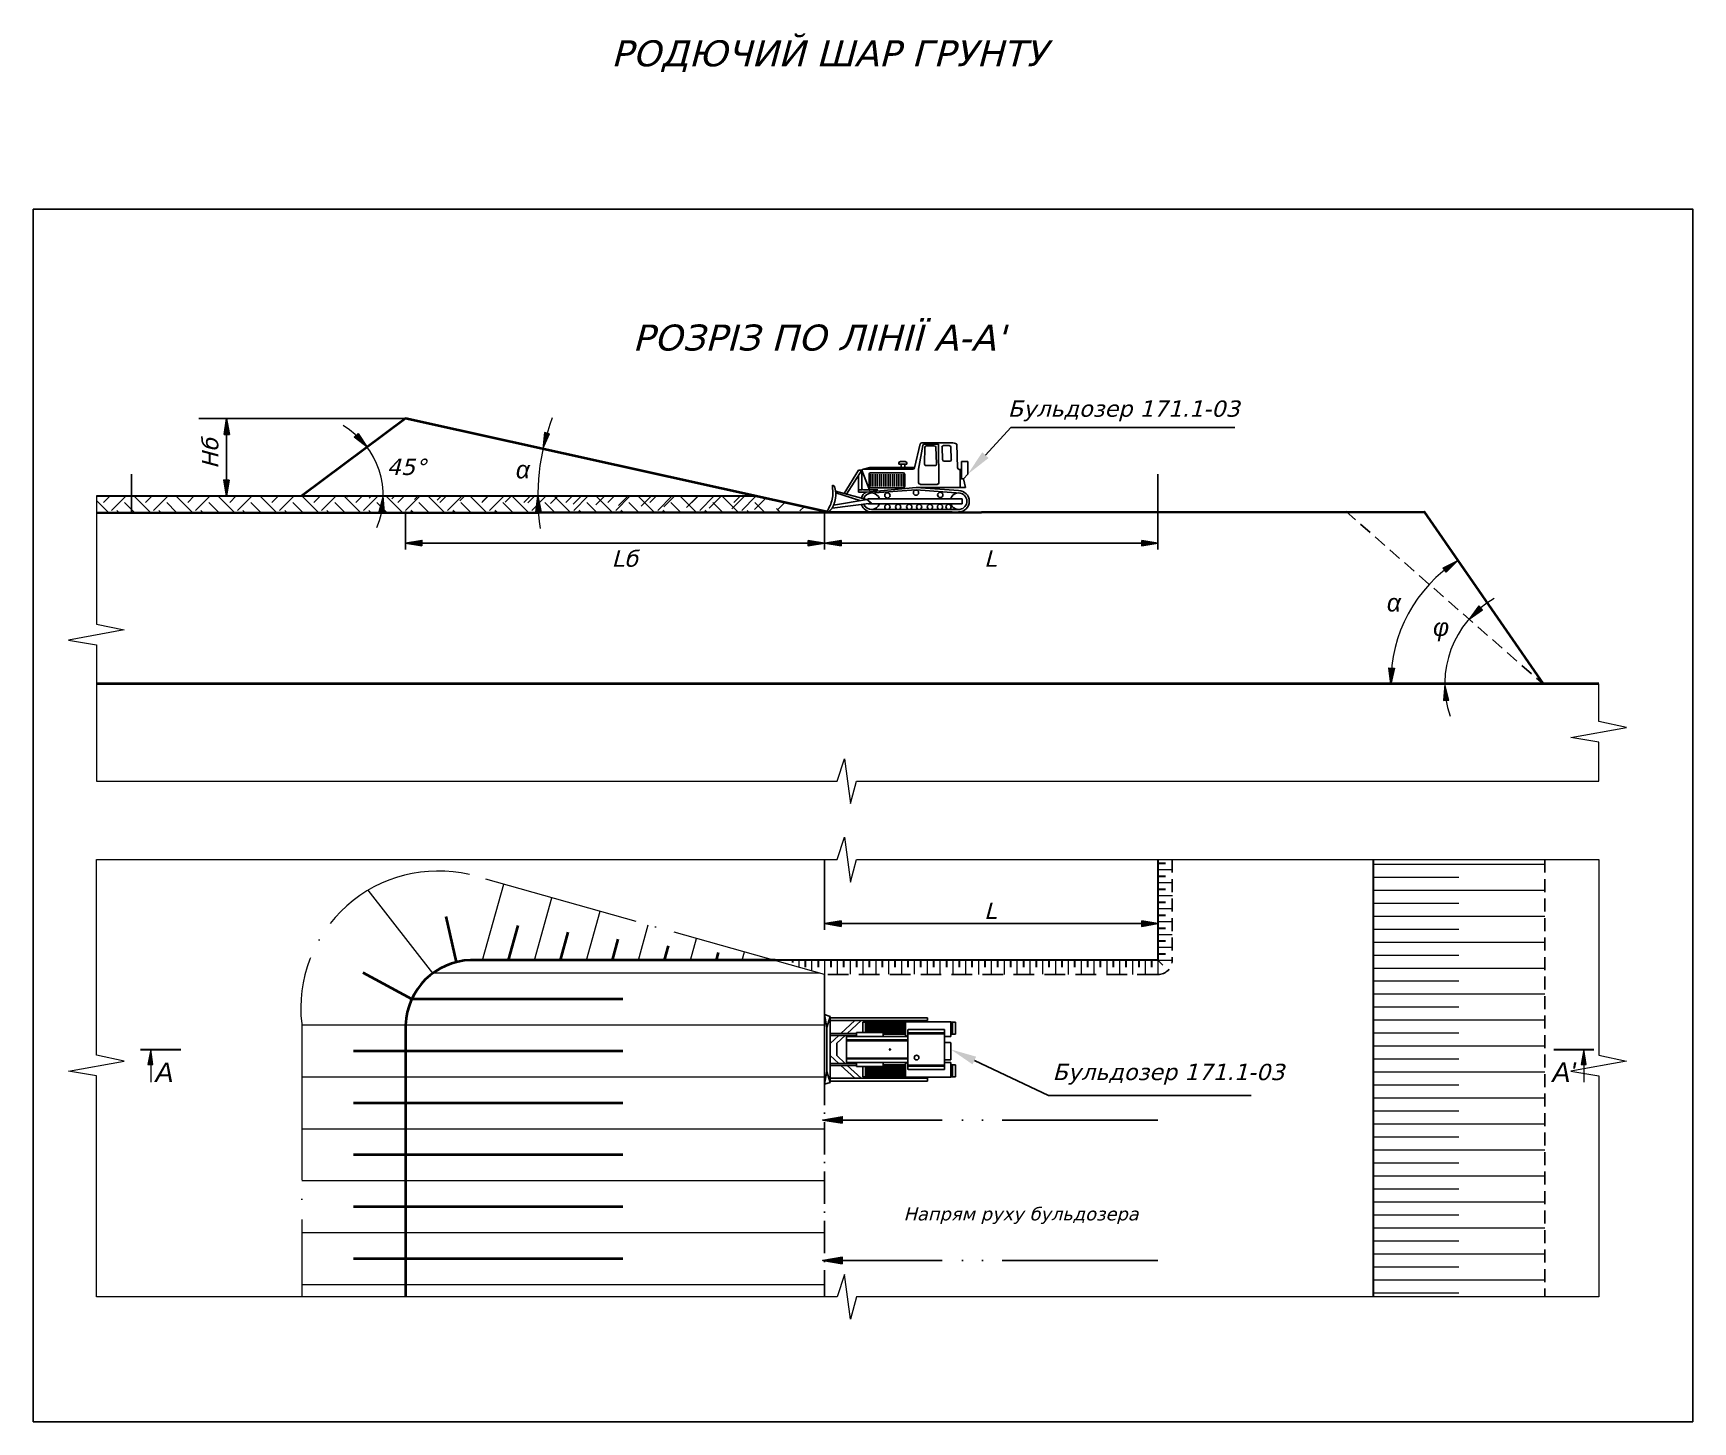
# Model space of a CAD drawing. Header units: millimetres. Extents: x -1138 to 1768, y 100 to 1081.
# Drawn here: x -918 to -662.6, y 622.4 to 836.1 of the extents above; entities that cross this region are included whole.
import ezdxf
from ezdxf import colors
from ezdxf.entities.mleader import LeaderData, LeaderLine
from ezdxf.math import Vec2, Vec3

# ---------------------------------------------------------------- set-up
doc = ezdxf.new("R2010")
doc.units = ezdxf.units.MM
for name, pattern in [('ACAD_ISO04W100', [30, 24, -3, 0, -3]), ('ACAD_ISO05W100', [33, 24, -3, 0, -3, 0, -3]), ('CENTER', [7.5, 5, -1.25, 0, -1.25]), ('HIDDEN2', [4.7625, 3.175, -1.5875]), ('JIS_02_2.0', [3, 2, -1])]:
    doc.linetypes.add(name, pattern=pattern)
for name, color, linetype in [('НАДЗЕМКА', 7, 'Continuous'), ('ТРАНСПОРТ', 7, 'Continuous'), ('Уступ', 7, 'Continuous')]:
    doc.layers.add(name, color=color, linetype=linetype)
doc.layers.add('По умолчанию', color=7, linetype='Continuous', lineweight=0)
doc.styles.add('Arial_204I', font='ariali.ttf')
doc.styles.get("Standard").update_dxf_attribs({"font": 'calibri.ttf'})
doc.styles.add('стиль1', font='verdanai.ttf', dxfattribs={"height": 2.5})

# ---------------------------------------------------------------- blocks, each defined once
blk = doc.blocks.new('A$C35AD631C')
at = {"layer": 'ТРАНСПОРТ'}
for p, q in [((13.48, 6.77), (14.38, 10.45)), ((14.61, 10.64), (19.14, 10.64)), ((14.98, 10.4), (17.16, 10.4)), ((17.16, 10.4), (17.25, 4.48)), ((20.02, 10.4), (20.11, 6.78)), ((11.31, 7.74), (11.69, 7.74)), ((12.07, 7.74), (11.69, 7.74)), ((14.11, 6.56), (14.74, 10.2)), ((15.08, 9.94), (15, 7.39)), ((16.53, 10.16), (15.32, 10.16)), ((16.77, 9.94), (16.86, 7.37)), ((17.8, 8.05), (17.72, 9.97)), ((17.95, 10.2), (18.83, 10.2)), ((18.92, 7.82), (18.04, 7.82)), ((19.07, 9.97), (19.15, 8.05)), ((20.69, 5.08), (20.73, 7.78)), ((20.73, 7.78), (21.68, 7.78)), ((21.68, 7.78), (21.68, 5.79)), ((4.89, 6.42), (2.66, 2.82)), ((3.03, 2.73), (5.36, 6.42)), ((5.36, 6.42), (4.89, 6.42)), ((4.89, 5.54), (4.89, 3.39)), ((5.36, 6.42), (6.62, 3.22)), ((5.37, 3.62), (5.37, 6.35)), ((6.6, 6.82), (5.61, 6.58)), ((5.61, 6.58), (13.24, 6.58)), ((6.49, 3.92), (6.49, 5.79)), ((6.6, 6.82), (13.49, 6.84)), ((6.72, 6.03), (11.73, 6.03)), ((6.74, 5.79), (6.74, 3.92)), ((7.07, 5.79), (7.07, 3.92)), ((7.41, 5.79), (7.41, 3.92)), ((7.74, 5.79), (7.74, 3.92)), ((8.08, 5.79), (8.08, 3.92)), ((8.41, 5.79), (8.41, 3.92)), ((8.74, 5.79), (8.74, 3.92)), ((9.08, 5.79), (9.08, 3.92)), ((9.41, 5.79), (9.41, 3.92)), ((9.75, 5.79), (9.75, 3.92)), ((10.08, 5.79), (10.08, 3.92)), ((10.42, 5.79), (10.42, 3.92)), ((10.75, 5.79), (10.75, 3.92)), ((11.07, 7.34), (11.07, 7.5)), ((11.41, 7.34), (11.07, 7.34)), ((11.09, 5.79), (11.09, 3.92)), ((11.41, 6.83), (11.41, 7.34)), ((11.41, 7.34), (11.69, 7.34)), ((11.41, 7.34), (11.69, 7.34)), ((11.42, 5.79), (11.42, 3.92)), ((11.46, 6.83), (11.69, 6.83)), ((11.97, 7.34), (11.69, 7.34)), ((11.93, 6.83), (11.69, 6.83)), ((11.75, 5.79), (11.75, 3.92)), ((11.97, 7.34), (12.31, 7.34)), ((11.97, 6.83), (11.97, 7.34)), ((11.97, 5.79), (11.97, 3.92)), ((12.31, 7.34), (12.31, 7.5)), ((13.49, 6.84), (13.49, 6.84)), ((14.11, 4.48), (14.11, 6.53)), ((15.24, 7.14), (16.62, 7.14)), ((20.35, 6.54), (20.53, 6.54)), ((20.53, 6.54), (20.72, 6.53)), ((20.53, 6.54), (20.53, 3.73)), ((20.53, 5.12), (20.69, 5.08)), ((21.68, 5.79), (21.03, 5.08)), ((1.14, 3.98), (0.84, 4.11)), ((1.34, 3.17), (6.08, 1.93)), ((5.07, 1.74), (1.36, 2.95)), ((4.89, 3.39), (4.89, 3.06)), ((4.89, 3.39), (5.42, 3.39)), ((4.89, 3.06), (6.06, 3.06)), ((5.61, 3.39), (7.82, 3.39)), ((6.06, 3.06), (13.75, 3.76)), ((6.6, 2.88), (13.75, 3.39)), ((11.73, 3.69), (6.72, 3.69)), ((13.75, 3.76), (20.27, 3.28)), ((20.53, 3.73), (13.75, 3.76)), ((13.75, 3.39), (20.56, 2.88)), ((17.01, 4.24), (14.35, 4.24)), ((21.32, 3.73), (20.53, 3.73)), ((21.03, 5.08), (20.69, 5.08)), ((21.03, 5.08), (21.32, 3.73)), ((13.57, 0), (0.19, 0)), ((6.87, 1.34), (0.79, 0.55)), ((6.22, 1.93), (1.03, 1.06)), ((6.87, 1.34), (6.15, 1.93)), ((20.82, 2), (6.41, 2)), ((6.41, 1.24), (20.82, 1.24)), ((6.88, 0.37), (20.27, 0.37)), ((20.82, 1.24), (20.82, 2))]:
    blk.add_line(p, q, dxfattribs=at)
for centre in [(9.31, 2.54), (13.71, 2.96), (17.45, 2.61), (9.31, 0.76), (10.97, 0.76), (12.68, 0.76), (14.19, 0.76), (15.86, 0.76), (17.41, 0.76), (18.72, 0.76)]:
    blk.add_circle(centre, 0.405, dxfattribs=at)
for centre, radius, start, end in [((14.61, 10.4), 0.238, 90, 167.3196), ((14.98, 10.16), 0.238, 90, 170.6185), ((19.2, 9.12), 1.52, 57.4388, 92.2582), ((11.31, 7.5), 0.238, 90, 180), ((12.07, 7.5), 0.238, 0, 90), ((15.32, 9.93), 0.238, 90, 176.9552), ((16.53, 9.93), 0.238, 2.4366, 90), ((17.95, 9.97), 0.238, 90, 180), ((18.04, 8.05), 0.238, 180, 270), ((18.83, 9.97), 0.238, 0, 90), ((18.92, 8.05), 0.238, 270, 0), ((5.61, 6.35), 0.238, 90, 180), ((6.72, 5.79), 0.238, 90, 180), ((11.46, 6.68), 0.149, 90, 100.3048), ((11.73, 5.79), 0.238, 0, 90), ((11.93, 6.68), 0.149, 79.6952, 90), ((13.24, 6.82), 0.238, 270, 347.3196), ((14.35, 6.53), 0.238, 170.6185, 180), ((15.24, 7.38), 0.238, 176.9552, 270), ((16.62, 7.38), 0.238, 270, 2.4366), ((17.01, 6.54), 0.238, 0, 4.4749), ((20.35, 6.78), 0.238, 180, 270), ((6.88, 1.64), 1.64, 120.0376, 162.4862), ((5.61, 3.62), 0.238, 180, 270), ((6.88, 1.64), 1.27, 16.3348, 161.6389), ((6.72, 3.92), 0.238, 180, 270), ((11.73, 3.92), 0.238, 270, 0), ((14.35, 4.48), 0.238, 180, 270), ((17.01, 4.48), 0.238, 270, 0), ((20.27, 1.64), 1.27, 198.21, 163.6652), ((20.27, 1.64), 1.64, 270, 90), ((6.88, 1.64), 1.64, 199.5038, 270), ((6.88, 1.64), 1.27, 202.5665, 341.79), ((6.41, 1.76), 0.238, 90, 147.5151), ((6.41, 1.48), 0.238, 253.3734, 270)]:
    blk.add_arc(centre, radius, start, end, dxfattribs=at)
blk.add_spline([(0.84, 4.11), (0.82, 1.95), (0, 0.01)], degree=3, dxfattribs=at)
blk.add_open_spline([(1.14, 3.98), (1.15, 3.97), (1.15, 3.97), (1.15, 3.96), (1.15, 3.95), (1.16, 3.93), (1.16, 3.92), (1.17, 3.89), (1.18, 3.87), (1.18, 3.84), (1.19, 3.82), (1.21, 3.76), (1.22, 3.71), (1.24, 3.61), (1.26, 3.56), (1.28, 3.46), (1.29, 3.42), (1.3, 3.35), (1.31, 3.32), (1.32, 3.26), (1.33, 3.24), (1.34, 3.19), (1.34, 3.18), (1.35, 3.15), (1.35, 3.14), (1.35, 3.12), (1.35, 3.12), (1.35, 3.1), (1.35, 3.1), (1.36, 3.09), (1.36, 3.08), (1.36, 3.07), (1.36, 3.07), (1.36, 3.07), (1.36, 3.06), (1.36, 3.06), (1.36, 3.06), (1.36, 3.06), (1.36, 3.06), (1.36, 3.06), (1.36, 3.06), (1.36, 3.06), (1.36, 3.06), (1.36, 3.06), (1.36, 3.06), (1.36, 3.06), (1.36, 3.06), (1.36, 3.06), (1.36, 3.06), (1.36, 3.06), (1.36, 3.06), (1.36, 3.06), (1.36, 3.06), (1.36, 3.05), (1.36, 3.05), (1.36, 3.05), (1.36, 3.05), (1.36, 3.05), (1.36, 3.05), (1.36, 3.04), (1.36, 3.04), (1.36, 3.02), (1.36, 3.01), (1.36, 2.99), (1.36, 2.97), (1.36, 2.92), (1.36, 2.88), (1.36, 2.78), (1.36, 2.71), (1.36, 2.5), (1.35, 2.35), (1.33, 2.17), (1.32, 2.13), (1.31, 2.05), (1.3, 2.01), (1.29, 1.95), (1.29, 1.93), (1.28, 1.88), (1.27, 1.84), (1.26, 1.76), (1.25, 1.72), (1.22, 1.61), (1.2, 1.53), (1.15, 1.39), (1.13, 1.31), (1.1, 1.22), (1.09, 1.2), (1.07, 1.14), (1.05, 1.1), (1.03, 1.05), (1.02, 1.03), (1, 0.98), (0.99, 0.95), (0.97, 0.91), (0.97, 0.89), (0.95, 0.86), (0.94, 0.83), (0.92, 0.8), (0.92, 0.79), (0.91, 0.77), (0.91, 0.76), (0.9, 0.75), (0.9, 0.75), (0.9, 0.74), (0.9, 0.74), (0.89, 0.73), (0.89, 0.72), (0.88, 0.7), (0.87, 0.68), (0.84, 0.64), (0.83, 0.62), (0.81, 0.58), (0.79, 0.56), (0.76, 0.52), (0.75, 0.5), (0.71, 0.45), (0.69, 0.43), (0.64, 0.38), (0.62, 0.35), (0.58, 0.32), (0.58, 0.31), (0.55, 0.29), (0.53, 0.27), (0.51, 0.25), (0.5, 0.24), (0.49, 0.22), (0.47, 0.21), (0.45, 0.19), (0.45, 0.19), (0.44, 0.18), (0.44, 0.18), (0.44, 0.18), (0.43, 0.18), (0.43, 0.18), (0.43, 0.18), (0.43, 0.18), (0.43, 0.18), (0.43, 0.18), (0.43, 0.18), (0.43, 0.17), (0.43, 0.17), (0.43, 0.17), (0.43, 0.17), (0.43, 0.17), (0.43, 0.17), (0.42, 0.17), (0.42, 0.17), (0.42, 0.16), (0.41, 0.16), (0.4, 0.15), (0.4, 0.14), (0.38, 0.13), (0.38, 0.12), (0.37, 0.11), (0.36, 0.11), (0.36, 0.1), (0.36, 0.1), (0.36, 0.1), (0.36, 0.1), (0.36, 0.1)], degree=3, knots=[101.523144, 101.523144, 101.523144, 101.523144, 103.528368, 103.528368, 105.533592, 105.533592, 109.505129, 109.505129, 113.476667, 113.476667, 117.448204, 117.448204, 126.529191, 126.529191, 135.610178, 135.610178, 143.020566, 143.020566, 148.830987, 148.830987, 154.641408, 154.641408, 158.379145, 158.379145, 161.400626, 161.400626, 163.728798, 163.728798, 165.5702, 165.5702, 167.037897, 167.037897, 168.221052, 168.221052, 168.585849, 168.585849, 168.859568, 168.859568, 169.002891, 169.002891, 169.090099, 169.090099, 169.121011, 169.121011, 169.14934, 169.14934, 169.172486, 169.172486, 169.220684, 169.220684, 169.317082, 169.317082, 169.509876, 169.509876, 169.895464, 169.895464, 170.666641, 170.666641, 172.208995, 172.208995, 175.293702, 175.293702, 181.463117, 181.463117, 193.801946, 193.801946, 218.479604, 218.479604, 267.834922, 267.834922, 366.545556, 366.545556, 394.101566, 394.101566, 421.657575, 421.657575, 434.912882, 434.912882, 461.423496, 461.423496, 487.934109, 487.934109, 540.955336, 540.955336, 593.976563, 593.976563, 608.788775, 608.788775, 638.413199, 638.413199, 650.687458, 650.687458, 675.235976, 675.235976, 684.320313, 684.320313, 702.488985, 702.488985, 710.986799, 710.986799, 716.586367, 716.586367, 719.174645, 719.174645, 721.762922, 721.762922, 726.939476, 726.939476, 739.976006, 739.976006, 750.820605, 750.820605, 761.665203, 761.665203, 772.509802, 772.509802, 783.354401, 783.354401, 794.199, 794.199, 797.137727, 797.137727, 803.015181, 803.015181, 805.111319, 805.111319, 809.303594, 809.303594, 810.968014, 810.968014, 811.368073, 811.368073, 811.688161, 811.688161, 811.853206, 811.853206, 811.89545, 811.89545, 811.937695, 811.937695, 812.022183, 812.022183, 812.19116, 812.19116, 812.529114, 812.529114, 813.205023, 813.205023, 814.55684, 814.55684, 817.260474, 817.260474, 820.693003, 820.693003, 824.125532, 824.125532, 826.649683, 826.649683, 827.354386, 827.354386, 827.354386, 827.354386], dxfattribs=at)

msp = doc.modelspace()

# ---------------------------------------------------------------- hatches: boundary and pattern name
at = {"lineweight": 15}
h = msp.add_hatch(dxfattribs=at)
h.set_pattern_fill('ANSI31', color=256, scale=0.8)
h.paths.add_polyline_path([(-806.841, 764.888), (-860.65, 776.794), (-876.651, 764.888)], flags=17)
edge = h.paths.add_edge_path()
edge.add_line((-795.827, 762.451), (-860.65, 776.794))
edge.add_line((-860.65, 776.794), (-876.651, 764.888))
at = {"lineweight": 13}
h = msp.add_hatch(color=256, dxfattribs=at)
h.dxf.hatch_style = 1
h.paths.add_polyline_path([(-866.574, 772.386), (-868.567, 773.952), (-867.951, 774.514)])
h = msp.add_hatch(color=256, dxfattribs=at)
h.dxf.hatch_style = 1
h.paths.add_polyline_path([(-839.523, 772.12), (-838.489, 774.434), (-839.296, 774.644)])
h = msp.add_hatch(color=256, dxfattribs=at)
h.dxf.hatch_style = 1
h.paths.add_polyline_path([(-864.754, 762.442), (-863.925, 762.359), (-864.091, 764.888)])
h = msp.add_hatch(color=256, dxfattribs=at)
h.dxf.hatch_style = 1
h.paths.add_polyline_path([(-840.314, 764.888), (-839.804, 762.405), (-840.637, 762.374)])
at = {"layer": 'По умолчанию', "lineweight": 0}
h = msp.add_hatch(color=0, dxfattribs=at)
h.paths.add_polyline_path([(-899.891, 677.386), (-899.537, 677.396), (-899.889, 679.711)])
h.paths.add_polyline_path([(-899.889, 679.711), (-900.306, 677.373), (-899.891, 677.386)])
h = msp.add_hatch(color=0, dxfattribs=at)
h.paths.add_polyline_path([(-679.333, 677.386), (-678.978, 677.396), (-679.33, 679.711)])
h.paths.add_polyline_path([(-679.33, 679.711), (-679.747, 677.373), (-679.333, 677.386)])
at = {"layer": 'ТРАНСПОРТ'}
h = msp.add_hatch(dxfattribs=at)
h.set_pattern_fill('EARTH', color=256, scale=0.72, angle=45)
h.set_pattern_definition([(45, (-1274.4677, 361.7718), (6e-16, 6.465784), [4.572, -4.572]), (45, (-1275.68, 362.984), (6e-16, 6.465784), [4.572, -4.572]), (45, (-1276.8924, 364.1964), (6e-16, 6.465784), [4.572, -4.572]), (135, (-1276.8924, 365.0047), (-6.465784, 6e-16), [4.572, -4.572]), (135, (-1275.68, 366.217), (-6.465784, 6e-16), [4.572, -4.572]), (135, (-1274.4677, 367.4293), (-6.465784, 6e-16), [4.572, -4.572])])
h.paths.add_polyline_path([(-908.245, 764.888), (-908.245, 762.381), (-802.571, 762.38), (-806.841, 764.888)])
at = {"layer": 'ТРАНСПОРТ', "lineweight": 20}
h = msp.add_hatch(color=256, dxfattribs=at)
h.dxf.hatch_style = 1
h.paths.add_polyline_path([(-700.515, 753.156), (-700.996, 753.836), (-698.715, 754.939)])
h = msp.add_hatch(color=256, dxfattribs=at)
h.dxf.hatch_style = 1
h.paths.add_polyline_path([(-697.003, 745.932), (-694.917, 747.372), (-695.497, 747.97)])
h = msp.add_hatch(color=256, dxfattribs=at)
h.dxf.hatch_style = 1
h.paths.add_polyline_path([(-709.039, 735.913), (-709.326, 738.431), (-708.494, 738.388)])
h = msp.add_hatch(color=256, dxfattribs=at)
h.dxf.hatch_style = 1
h.paths.add_polyline_path([(-700.957, 733.401), (-700.127, 733.471), (-700.753, 735.927)])
at = {"layer": 'Уступ'}
h = msp.add_hatch(color=256, dxfattribs=at)
h.dxf.hatch_style = 1
h.paths.add_polyline_path([(-888.206, 776.794), (-888.336, 775.645), (-888.193, 775.884), (-888.187, 774.37), (-888.6, 774.368)])
h.paths.add_polyline_path([(-888.188, 775.882), (-888.045, 775.64), (-888.143, 776.443), (-887.766, 774.372), (-888.182, 774.37)])
h.paths.add_polyline_path([(-888.206, 776.794), (-888.197, 776.744), (-888.193, 775.884), (-888.336, 775.645)])
h.paths.add_polyline_path([(-888.191, 776.71), (-888.143, 776.443), (-888.045, 775.64), (-888.188, 775.882)])
h = msp.add_hatch(color=256, dxfattribs=at)
h.dxf.hatch_style = 1
h.paths.add_polyline_path([(-888.206, 764.904), (-888.076, 766.053), (-888.219, 765.814), (-888.226, 767.328), (-887.813, 767.33)])
h.paths.add_polyline_path([(-888.225, 765.816), (-888.368, 766.058), (-888.27, 765.256), (-888.647, 767.326), (-888.23, 767.328)])
h.paths.add_polyline_path([(-888.206, 764.904), (-888.216, 764.954), (-888.219, 765.814), (-888.076, 766.053)])
h.paths.add_polyline_path([(-888.222, 764.988), (-888.27, 765.256), (-888.368, 766.058), (-888.225, 765.816)])
h = msp.add_hatch(color=256, dxfattribs=at)
h.dxf.hatch_style = 1
h.paths.add_polyline_path([(-858.15, 757.631), (-860.65, 757.631), (-858.15, 757.215)])
h.paths.add_polyline_path([(-858.15, 758.048), (-860.65, 757.631), (-858.15, 757.631)])
h = msp.add_hatch(color=256, dxfattribs=at)
h.dxf.hatch_style = 1
h.paths.add_polyline_path([(-798.71, 757.631), (-796.21, 757.631), (-798.71, 758.048)])
h.paths.add_polyline_path([(-798.71, 757.215), (-796.21, 757.631), (-798.71, 757.631)])
h = msp.add_hatch(color=256, dxfattribs=at)
h.dxf.hatch_style = 1
h.paths.add_polyline_path([(-793.645, 757.631), (-796.145, 757.631), (-793.645, 757.215)])
h.paths.add_polyline_path([(-793.645, 758.048), (-796.145, 757.631), (-793.645, 757.631)])
h = msp.add_hatch(color=256, dxfattribs=at)
h.dxf.hatch_style = 1
h.paths.add_polyline_path([(-747.379, 757.631), (-744.879, 757.631), (-747.379, 758.048)])
h.paths.add_polyline_path([(-747.379, 757.215), (-744.879, 757.631), (-747.379, 757.631)])
h = msp.add_hatch(color=256, dxfattribs=at)
h.dxf.hatch_style = 1
h.paths.add_polyline_path([(-793.645, 699.069), (-796.145, 699.069), (-793.645, 698.653)])
h.paths.add_polyline_path([(-793.645, 699.486), (-796.145, 699.069), (-793.645, 699.069)])
h = msp.add_hatch(color=256, dxfattribs=at)
h.dxf.hatch_style = 1
h.paths.add_polyline_path([(-747.379, 699.069), (-744.879, 699.069), (-747.379, 699.486)])
h.paths.add_polyline_path([(-747.379, 698.653), (-744.879, 699.069), (-747.379, 699.069)])
h = msp.add_hatch(color=256, dxfattribs=at)
h.dxf.hatch_style = 1
h.paths.add_polyline_path([(-793.453, 668.844), (-796.453, 668.844), (-793.453, 668.344)])
h.paths.add_polyline_path([(-793.453, 669.344), (-796.453, 668.844), (-793.453, 668.844)])
h = msp.add_hatch(color=256, dxfattribs=at)
h.dxf.hatch_style = 1
h.paths.add_polyline_path([(-793.453, 647.244), (-796.453, 647.244), (-793.453, 646.744)])
h.paths.add_polyline_path([(-793.453, 647.744), (-796.453, 647.244), (-793.453, 647.244)])

# ---------------------------------------------------------------- linework, layer by layer
for p, q in [((-780.362, 684.571), (-780.362, 684.154)), ((-781.251, 684.154), (-781.251, 683.986)), ((-780.831, 684.154), (-780.831, 683.986)), ((-781.251, 675.269), (-781.251, 675.436)), ((-780.831, 675.269), (-780.831, 675.436)), ((-780.362, 674.851), (-780.362, 675.269))]:
    msp.add_line(p, q)
at = {"color": 6}
msp.add_lwpolyline([(-917.968, 809.025), (-662.571, 809.025), (-662.571, 622.41), (-917.968, 622.41)], close=True, dxfattribs=at)
msp.add_lwpolyline([(-860.65, 776.794), (-892.486, 776.794)])
at = {"lineweight": 20}
for points in [[(-888.206, 764.886), (-888.206, 776.794)], [(-848.839, 693.468), (-845.561, 705.134)], [(-796.931, 691.469), (-856.448, 691.469), (-866.4, 704.231)], [(-840.839, 693.468), (-838.146, 703.05)], [(-832.839, 693.467), (-830.731, 700.967)], [(-824.839, 693.466), (-823.316, 698.883)], [(-816.839, 693.465), (-815.901, 696.8)], [(-808.839, 693.464), (-808.487, 694.717)], [(-796.214, 683.469), (-876.651, 683.469)], [(-796.214, 675.469), (-876.651, 675.469)], [(-796.214, 667.469), (-876.651, 667.469)], [(-796.214, 659.469), (-876.651, 659.469)], [(-796.214, 651.469), (-876.651, 651.469)], [(-796.214, 643.469), (-876.651, 643.469)]]:
    msp.add_lwpolyline(points, dxfattribs=at)
msp.add_lwpolyline([(-806.841, 764.888), (-860.65, 776.794), (-876.651, 764.888)], close=True)
at = {"lineweight": 40}
for points in [[(-795.827, 762.451), (-860.65, 776.794), (-876.651, 764.888)], [(-852.827, 693.169), (-854.408, 700.168)], [(-844.839, 693.468), (-843.346, 698.78)], [(-836.839, 693.467), (-835.639, 697.738)], [(-828.839, 693.466), (-827.931, 696.696)], [(-820.839, 693.465), (-820.224, 695.654)], [(-812.839, 693.465), (-812.516, 694.611)], [(-827.228, 687.469), (-859.71, 687.469), (-867.201, 691.522)], [(-827.228, 679.469), (-868.651, 679.469)], [(-827.228, 671.469), (-868.651, 671.469)], [(-827.228, 663.469), (-868.651, 663.469)], [(-827.228, 655.469), (-868.651, 655.469)], [(-827.228, 647.469), (-868.651, 647.469)]]:
    msp.add_lwpolyline(points, dxfattribs=at)
at = {"lineweight": 13}
for points in [[(-866.574, 772.386), (-868.567, 773.952), (-867.951, 774.514), (-866.574, 772.386)], [(-839.523, 772.12), (-838.489, 774.434), (-839.296, 774.644)], [(-864.754, 762.442), (-863.925, 762.359), (-864.091, 764.888)], [(-840.314, 764.888), (-839.804, 762.405), (-840.637, 762.374)]]:
    msp.add_lwpolyline(points, close=True, dxfattribs=at)
at = {"linetype": 'ACAD_ISO04W100', "lineweight": 20}
msp.add_lwpolyline([(-796.214, 691.268), (-850.834, 706.616, 0.518403), (-876.651, 683.656), (-876.651, 641.755)], format="xyb", dxfattribs=at)
at = {"lineweight": 40}
msp.add_lwpolyline([(-803.807, 693.464), (-850.65, 693.469, 0.3966522), (-860.65, 683.469), (-860.65, 641.755)], format="xyb", dxfattribs=at)
at = {"lineweight": 13}
for centre, radius, start, end in [((-806.841, 764.888), 33.473, 158.96261, 188.56055), ((-876.651, 764.888), 12.56, 337.15407, 59.49787)]:
    msp.add_arc(centre, radius, start, end, dxfattribs=at)
at = {"layer": 'НАДЗЕМКА'}
for p, q in [((-798.177, 757.631), (-860.65, 757.631)), ((-744.879, 757.631), (-796.21, 757.631)), ((-744.879, 699.069), (-796.21, 699.069))]:
    msp.add_line(p, q, dxfattribs=at)
at = {"layer": 'НАДЗЕМКА', "linetype": 'ACAD_ISO05W100'}
for p, q in [((-744.879, 668.823), (-796.214, 668.823)), ((-744.879, 647.223), (-796.214, 647.223))]:
    msp.add_line(p, q, dxfattribs=at)
at = {"layer": 'НАДЗЕМКА'}
for points in [[(-902.814, 768.259), (-902.814, 762.441)], [(-744.879, 768.259), (-744.879, 762.441)], [(-860.65, 762.49), (-860.65, 756.673)], [(-860.65, 762.213), (-860.65, 756.776)], [(-796.202, 762.382), (-796.202, 756.673)], [(-744.879, 762.49), (-744.879, 756.673)], [(-796.202, 708.984), (-796.202, 698.111)], [(-744.879, 703.928), (-744.879, 698.111)]]:
    msp.add_lwpolyline(points, dxfattribs=at)
at = {"layer": 'НАДЗЕМКА', "lineweight": 30}
for points in [[(-744.87, 708.383), (-743.722, 708.382)], [(-744.871, 706.386), (-743.723, 706.386)], [(-744.873, 702.393), (-743.725, 702.392)], [(-744.872, 704.39), (-743.724, 704.389)], [(-744.874, 700.396), (-743.726, 700.396)], [(-744.873, 698.4), (-743.725, 698.399)], [(-744.874, 696.426), (-743.726, 696.426)], [(-744.873, 694.43), (-743.725, 694.429)]]:
    msp.add_lwpolyline(points, dxfattribs=at)
at = {"layer": 'НАДЗЕМКА', "linetype": 'CENTER'}
msp.add_lwpolyline([(-796.214, 691.34), (-796.202, 641.653)], dxfattribs=at)
at = {"layer": 'По умолчанию', "color": 0, "linetype": 'Continuous', "lineweight": 30}
for points in [[(-901.435, 679.711), (-895.24, 679.711)], [(-683.979, 679.711), (-677.785, 679.711)]]:
    msp.add_lwpolyline(points, dxfattribs=at)
at = {"layer": 'По умолчанию', "color": 0, "lineweight": 0}
for points in [[(-899.889, 679.711), (-900.306, 677.373), (-899.537, 677.396)], [(-679.33, 679.711), (-679.747, 677.373), (-678.978, 677.396)]]:
    msp.add_lwpolyline(points, close=True, dxfattribs=at)
at = {"layer": 'По умолчанию', "color": 0, "linetype": 'Continuous', "lineweight": 20}
for points in [[(-899.889, 679.711), (-899.889, 674.699)], [(-679.33, 679.711), (-679.33, 674.699)]]:
    msp.add_lwpolyline(points, dxfattribs=at)
at = {"layer": 'ТРАНСПОРТ'}
for p, q in [((-776.555, 762.451), (-795.827, 762.451)), ((-796.214, 688.935), (-796.214, 681.213)), ((-796.214, 685.074), (-795.832, 683.094)), ((-795.336, 684.79), (-796.214, 685.074)), ((-795.832, 683.094), (-795.336, 684.79)), ((-795.336, 684.79), (-795.336, 684.571)), ((-795.336, 684.571), (-795.336, 679.711)), ((-780.362, 684.571), (-795.336, 684.571)), ((-795.832, 683.094), (-795.832, 679.711)), ((-780.362, 684.154), (-795.336, 684.154)), ((-791.281, 682.161), (-795.336, 682.161)), ((-793.684, 682.161), (-791.529, 684.154)), ((-792.686, 682.161), (-790.531, 684.154)), ((-787.16, 682.33), (-791.281, 682.33)), ((-791.281, 682.33), (-791.281, 681.709)), ((-783.737, 683.912), (-790.32, 683.912)), ((-790.32, 683.912), (-790.32, 682.33)), ((-789.883, 683.912), (-789.883, 682.33)), ((-789.614, 683.912), (-789.614, 682.33)), ((-789.378, 683.912), (-789.378, 682.33)), ((-789.143, 683.912), (-789.143, 682.33)), ((-788.907, 683.912), (-788.907, 682.33)), ((-788.672, 683.912), (-788.672, 682.33)), ((-788.436, 683.912), (-788.436, 682.33)), ((-788.201, 683.912), (-788.201, 682.33)), ((-787.965, 683.912), (-787.965, 682.33)), ((-787.73, 683.912), (-787.73, 682.33)), ((-787.494, 683.912), (-787.494, 682.33)), ((-787.259, 683.912), (-787.259, 682.33)), ((-787.16, 682.33), (-787.16, 681.709)), ((-783.737, 682.057), (-787.16, 682.057)), ((-787.024, 683.912), (-787.024, 682.057)), ((-786.788, 683.912), (-786.788, 682.057)), ((-786.553, 683.912), (-786.553, 682.057)), ((-786.317, 683.912), (-786.317, 682.057)), ((-786.082, 683.912), (-786.082, 682.057)), ((-785.846, 683.912), (-785.846, 682.057)), ((-785.611, 683.912), (-785.611, 682.057)), ((-785.375, 683.912), (-785.375, 682.057)), ((-785.14, 683.912), (-785.14, 682.057)), ((-784.904, 683.912), (-784.904, 682.057)), ((-784.669, 683.912), (-784.669, 682.057)), ((-784.433, 683.912), (-784.433, 682.057)), ((-784.198, 683.912), (-784.198, 682.057)), ((-783.962, 683.912), (-783.962, 682.057)), ((-776.751, 683.986), (-783.737, 683.986)), ((-783.737, 683.986), (-783.737, 681.859)), ((-783.347, 682.718), (-783.347, 679.711)), ((-777.71, 682.258), (-783.347, 682.258)), ((-777.71, 682.114), (-783.347, 682.114)), ((-777.785, 682.793), (-783.272, 682.793)), ((-777.71, 682.718), (-777.71, 679.711)), ((-776.751, 683.986), (-776.751, 681.709)), ((-776.01, 683.912), (-776.751, 683.912)), ((-776.01, 682.057), (-776.751, 682.057)), ((-776.716, 683.912), (-776.716, 682.057)), ((-776.481, 683.912), (-776.481, 682.057)), ((-776.01, 683.912), (-776.01, 682.057)), ((-796.214, 673.491), (-796.214, 681.213)), ((-795.832, 676.328), (-795.832, 679.711)), ((-791.281, 681.878), (-795.336, 681.878)), ((-795.336, 680.634), (-793.991, 681.878)), ((-795.336, 674.851), (-795.336, 679.711)), ((-794.311, 680.659), (-792.993, 681.878)), ((-794.311, 680.659), (-794.311, 678.763)), ((-792.825, 681.634), (-792.825, 679.711)), ((-783.347, 681.174), (-792.825, 681.174)), ((-783.347, 681.03), (-792.825, 681.03)), ((-792.825, 677.788), (-792.825, 679.711)), ((-783.347, 681.709), (-792.75, 681.709)), ((-783.737, 681.859), (-783.347, 681.709)), ((-783.347, 676.704), (-783.347, 679.711)), ((-776.751, 681.709), (-777.71, 681.709)), ((-776.826, 680.76), (-777.71, 680.76)), ((-777.71, 676.704), (-777.71, 679.711)), ((-776.751, 680.685), (-776.751, 679.711)), ((-776.751, 678.185), (-776.751, 679.711)), ((-795.336, 678.788), (-793.991, 677.545)), ((-791.281, 677.545), (-795.336, 677.545)), ((-791.281, 677.261), (-795.336, 677.261)), ((-794.311, 678.763), (-792.993, 677.545)), ((-793.684, 677.261), (-791.529, 675.269)), ((-783.347, 678.392), (-792.825, 678.392)), ((-783.347, 678.248), (-792.825, 678.248)), ((-783.347, 677.713), (-792.75, 677.713)), ((-792.686, 677.261), (-790.531, 675.269)), ((-791.281, 677.092), (-791.281, 677.713)), ((-787.16, 677.092), (-791.281, 677.092)), ((-790.32, 675.51), (-790.32, 677.092)), ((-789.883, 675.51), (-789.883, 677.092)), ((-789.614, 675.51), (-789.614, 677.092)), ((-789.378, 675.51), (-789.378, 677.092)), ((-789.143, 675.51), (-789.143, 677.092)), ((-788.907, 675.51), (-788.907, 677.092)), ((-788.672, 675.51), (-788.672, 677.092)), ((-788.436, 675.51), (-788.436, 677.092)), ((-788.201, 675.51), (-788.201, 677.092)), ((-787.965, 675.51), (-787.965, 677.092)), ((-787.73, 675.51), (-787.73, 677.092)), ((-787.494, 675.51), (-787.494, 677.092)), ((-787.259, 675.51), (-787.259, 677.092)), ((-787.16, 677.092), (-787.16, 677.713)), ((-783.737, 677.366), (-787.16, 677.366)), ((-787.024, 675.51), (-787.024, 677.366)), ((-786.788, 675.51), (-786.788, 677.366)), ((-786.553, 675.51), (-786.553, 677.366)), ((-786.317, 675.51), (-786.317, 677.366)), ((-786.082, 675.51), (-786.082, 677.366)), ((-785.846, 675.51), (-785.846, 677.366)), ((-785.611, 675.51), (-785.611, 677.366)), ((-785.375, 675.51), (-785.375, 677.366)), ((-785.14, 675.51), (-785.14, 677.366)), ((-784.904, 675.51), (-784.904, 677.366)), ((-784.669, 675.51), (-784.669, 677.366)), ((-784.433, 675.51), (-784.433, 677.366)), ((-784.198, 675.51), (-784.198, 677.366)), ((-783.962, 675.51), (-783.962, 677.366)), ((-783.737, 677.564), (-783.347, 677.713)), ((-783.737, 675.436), (-783.737, 677.564)), ((-777.71, 677.308), (-783.347, 677.308)), ((-777.71, 677.164), (-783.347, 677.164)), ((-776.826, 678.11), (-777.71, 678.11)), ((-776.751, 677.713), (-777.71, 677.713)), ((-776.751, 675.436), (-776.751, 677.713)), ((-776.01, 677.366), (-776.751, 677.366)), ((-776.716, 675.51), (-776.716, 677.366)), ((-776.481, 675.51), (-776.481, 677.366)), ((-776.01, 675.51), (-776.01, 677.366)), ((-796.214, 674.349), (-795.832, 676.328)), ((-795.336, 674.633), (-796.214, 674.349)), ((-795.832, 676.328), (-795.336, 674.633)), ((-780.362, 675.269), (-795.336, 675.269)), ((-795.336, 674.633), (-795.336, 674.851)), ((-780.362, 674.851), (-795.336, 674.851)), ((-783.737, 675.51), (-790.32, 675.51)), ((-776.751, 675.436), (-783.737, 675.436)), ((-777.785, 676.629), (-783.272, 676.629)), ((-776.01, 675.51), (-776.751, 675.51))]:
    msp.add_line(p, q, dxfattribs=at)
at = {"layer": 'ТРАНСПОРТ', "linetype": 'JIS_02_2.0'}
for p, q in [((-715.97, 762.533), (-685.622, 735.97)), ((-685.365, 708.924), (-685.365, 641.653))]:
    msp.add_line(p, q, dxfattribs=at)
at = {"layer": 'ТРАНСПОРТ', "lineweight": 30}
for p, q in [((-711.777, 708.924), (-711.777, 641.653)), ((-801.117, 693.466), (-801.117, 693.089)), ((-799.15, 693.463), (-799.15, 692.378)), ((-797.182, 693.466), (-797.182, 692.382)), ((-795.215, 693.463), (-795.215, 692.378)), ((-793.248, 693.462), (-793.248, 692.378)), ((-791.273, 693.462), (-791.273, 692.378)), ((-789.3, 693.461), (-789.3, 692.378)), ((-787.32, 693.46), (-787.32, 692.378)), ((-785.349, 693.459), (-785.349, 692.378)), ((-783.366, 693.459), (-783.366, 692.377)), ((-781.396, 693.458), (-781.396, 692.378)), ((-779.423, 693.457), (-779.423, 692.378)), ((-777.443, 693.456), (-777.443, 692.378)), ((-775.472, 693.456), (-775.472, 692.378)), ((-773.505, 693.455), (-773.505, 692.378)), ((-771.52, 693.454), (-771.52, 692.378)), ((-769.546, 693.453), (-769.546, 692.378)), ((-767.566, 693.453), (-767.566, 692.378)), ((-765.596, 693.452), (-765.596, 692.378)), ((-763.629, 693.451), (-763.629, 692.378)), ((-761.653, 693.45), (-761.653, 692.378)), ((-759.679, 693.45), (-759.679, 692.378)), ((-757.699, 693.449), (-757.699, 692.378)), ((-755.729, 693.448), (-755.729, 692.378)), ((-753.762, 693.447), (-753.762, 692.378)), ((-751.782, 693.446), (-751.782, 692.378)), ((-749.809, 693.446), (-749.809, 692.378)), ((-747.829, 693.445), (-747.829, 692.378)), ((-745.859, 693.444), (-745.859, 692.378))]:
    msp.add_line(p, q, dxfattribs=at)
at = {"layer": 'ТРАНСПОРТ', "lineweight": 20}
for p, q in [((-744.872, 705.4), (-742.657, 705.4)), ((-744.871, 707.396), (-742.656, 707.396)), ((-744.873, 703.403), (-742.658, 703.403)), ((-744.874, 701.406), (-742.659, 701.406)), ((-744.876, 697.413), (-742.681, 697.413)), ((-744.875, 699.41), (-742.66, 699.41)), ((-744.875, 695.44), (-742.681, 695.44)), ((-800.137, 693.466), (-800.137, 692.437)), ((-798.17, 693.463), (-798.17, 691.887)), ((-796.203, 693.466), (-796.203, 691.256)), ((-794.236, 693.463), (-794.236, 691.253)), ((-792.261, 693.462), (-792.261, 691.29)), ((-790.287, 693.461), (-790.287, 691.273)), ((-788.307, 693.461), (-788.307, 691.279)), ((-786.337, 693.46), (-786.337, 691.283)), ((-784.37, 693.459), (-784.37, 691.284)), ((-782.383, 693.458), (-782.383, 691.273)), ((-780.41, 693.457), (-780.41, 691.256)), ((-778.43, 693.457), (-778.43, 691.263)), ((-776.46, 693.456), (-776.46, 691.266)), ((-774.493, 693.455), (-774.493, 691.268)), ((-772.507, 693.454), (-772.507, 691.249)), ((-770.534, 693.454), (-770.534, 691.231)), ((-768.554, 693.453), (-768.554, 691.238)), ((-766.583, 693.452), (-766.583, 691.241)), ((-764.616, 693.451), (-764.616, 691.243)), ((-762.64, 693.451), (-762.64, 691.28)), ((-760.667, 693.45), (-760.667, 691.263)), ((-758.687, 693.449), (-758.687, 691.269)), ((-756.717, 693.448), (-756.717, 691.272)), ((-754.749, 693.448), (-754.749, 691.274)), ((-752.77, 693.447), (-752.77, 691.248)), ((-750.797, 693.446), (-750.797, 691.23)), ((-748.817, 693.445), (-748.817, 691.237)), ((-746.846, 693.445), (-746.846, 691.24)), ((-744.879, 693.444), (-744.879, 691.242)), ((-744.876, 693.443), (-742.681, 693.443))]:
    msp.add_line(p, q, dxfattribs=at)
for points in [[(-908.245, 764.888), (-908.245, 745.154), (-903.951, 744.276), (-912.539, 742.704), (-908.245, 741.992), (-908.245, 720.991), (-794.24, 720.991), (-793.121, 724.437), (-792.175, 717.545), (-791.276, 720.991), (-677.051, 720.991), (-677.051, 720.991), (-677.051, 726.993), (-681.345, 727.705), (-672.757, 729.278), (-677.051, 730.156), (-677.051, 735.991)], [(-908.245, 708.924), (-801.397, 708.924), (-794.24, 708.924), (-793.121, 712.37), (-792.175, 705.477), (-791.276, 708.924), (-677.051, 708.924)], [(-908.245, 641.653), (-908.245, 675.646), (-912.539, 676.358), (-903.951, 677.931), (-908.245, 678.809), (-908.245, 708.924)], [(-685.365, 708.195), (-711.777, 708.195)], [(-677.051, 708.924), (-677.051, 678.809), (-672.757, 677.931), (-681.345, 676.358), (-677.051, 675.646), (-677.051, 641.653)], [(-698.571, 706.195), (-711.777, 706.195)], [(-685.365, 704.195), (-711.777, 704.195)], [(-698.571, 702.195), (-711.777, 702.195)], [(-685.365, 700.195), (-711.777, 700.195)], [(-698.571, 698.195), (-711.777, 698.195)], [(-685.365, 696.195), (-711.777, 696.195)], [(-744.876, 693.443), (-744.104, 692.66)], [(-698.571, 694.195), (-711.777, 694.195)], [(-685.365, 692.195), (-711.777, 692.195)], [(-698.571, 690.195), (-711.777, 690.195)], [(-685.365, 688.195), (-711.777, 688.195)], [(-698.571, 686.195), (-711.777, 686.195)], [(-685.365, 684.195), (-711.777, 684.195)], [(-698.571, 682.195), (-711.777, 682.195)], [(-685.365, 680.195), (-711.777, 680.195)], [(-698.571, 678.195), (-711.777, 678.195)], [(-685.365, 676.195), (-711.777, 676.195)], [(-698.571, 674.195), (-711.777, 674.195)], [(-685.365, 672.195), (-711.777, 672.195)], [(-698.571, 670.195), (-711.777, 670.195)], [(-685.365, 668.195), (-711.777, 668.195)], [(-698.571, 666.195), (-711.777, 666.195)], [(-685.365, 664.195), (-711.777, 664.195)], [(-698.571, 662.195), (-711.777, 662.195)], [(-685.365, 660.195), (-711.777, 660.195)], [(-698.571, 658.195), (-711.777, 658.195)], [(-685.365, 656.195), (-711.777, 656.195)], [(-698.571, 654.195), (-711.777, 654.195)], [(-685.365, 652.195), (-711.777, 652.195)], [(-698.571, 650.195), (-711.777, 650.195)], [(-685.365, 648.195), (-711.777, 648.195)], [(-698.571, 646.195), (-711.777, 646.195)], [(-677.051, 641.653), (-791.276, 641.653), (-792.175, 638.207), (-793.121, 645.099), (-794.24, 641.653), (-801.397, 641.653), (-908.245, 641.653)], [(-685.365, 644.195), (-711.777, 644.195)], [(-698.571, 642.195), (-711.777, 642.195)]]:
    msp.add_lwpolyline(points, dxfattribs=at)
at = {"layer": 'ТРАНСПОРТ', "lineweight": 30}
for points in [[(-908.245, 764.888), (-806.841, 764.888)], [(-744.879, 708.924), (-744.879, 693.437), (-744.879, 693.437)], [(-744.879, 693.443), (-803.807, 693.464)]]:
    msp.add_lwpolyline(points, dxfattribs=at)
at = {"layer": 'ТРАНСПОРТ', "lineweight": 40}
for points in [[(-908.245, 762.286), (-703.907, 762.462), (-685.622, 735.97)], [(-677.051, 735.991), (-908.245, 735.991)]]:
    msp.add_lwpolyline(points, dxfattribs=at)
at = {"layer": 'ТРАНСПОРТ', "lineweight": 20}
for points in [[(-700.515, 753.156), (-700.996, 753.836), (-698.715, 754.939)], [(-697.003, 745.932), (-694.917, 747.372), (-695.497, 747.97)], [(-709.039, 735.913), (-709.326, 738.431), (-708.494, 738.388)], [(-700.957, 733.401), (-700.127, 733.471), (-700.753, 735.927)]]:
    msp.add_lwpolyline(points, close=True, dxfattribs=at)
at = {"layer": 'ТРАНСПОРТ', "linetype": 'JIS_02_2.0'}
msp.add_lwpolyline([(-742.681, 708.924), (-742.681, 693.417, -0.4116387), (-744.879, 691.242)], format="xyb", dxfattribs=at)
at = {"layer": 'ТРАНСПОРТ', "linetype": 'HIDDEN2'}
msp.add_lwpolyline([(-744.879, 691.242), (-796.219, 691.268)], dxfattribs=at)
at = {"layer": 'ТРАНСПОРТ'}
for centre, radius in [((-786.114, 679.711), 0.0921), ((-782.021, 678.455), 0.353)]:
    msp.add_circle(centre, radius, dxfattribs=at)
at = {"layer": 'ТРАНСПОРТ', "lineweight": 20}
for centre, radius, start, end in [((-686.894, 736.211), 22.147, 122.25856, 180.77075), ((-685.604, 735.955), 15.149, 119.8741, 199.03421)]:
    msp.add_arc(centre, radius, start, end, dxfattribs=at)
at = {"layer": 'ТРАНСПОРТ'}
for centre, start, end in [((-783.272, 682.718), 90, 180), ((-777.785, 682.718), 0, 90), ((-792.75, 681.634), 90, 180), ((-792.75, 681.634), 90, 180), ((-792.75, 681.634), 90, 180), ((-776.826, 680.685), 0, 90), ((-792.75, 677.788), 180, 270), ((-792.75, 677.788), 180, 270), ((-792.75, 677.788), 180, 270), ((-776.826, 678.185), 270, 0), ((-783.272, 676.704), 180, 270), ((-777.785, 676.704), 270, 0)]:
    msp.add_arc(centre, 0.075, start, end, dxfattribs=at)
at = {"layer": 'Уступ'}
for points in [[(-888.6, 774.368), (-887.766, 774.372), (-888.206, 776.794), (-888.6, 774.368)], [(-888.206, 764.886), (-888.206, 776.794)], [(-887.813, 767.33), (-888.647, 767.326), (-888.206, 764.904), (-887.813, 767.33)]]:
    msp.add_lwpolyline(points, dxfattribs=at)
for points in [[(-858.15, 757.215), (-858.15, 758.048), (-860.65, 757.631), (-858.15, 757.215)], [(-798.71, 758.048), (-798.71, 757.215), (-796.21, 757.631), (-798.71, 758.048)], [(-793.645, 757.215), (-793.645, 758.048), (-796.145, 757.631), (-793.645, 757.215)], [(-747.379, 758.048), (-747.379, 757.215), (-744.879, 757.631), (-747.379, 758.048)], [(-793.645, 698.653), (-793.645, 699.486), (-796.145, 699.069), (-793.645, 698.653)], [(-747.379, 699.486), (-747.379, 698.653), (-744.879, 699.069), (-747.379, 699.486)], [(-793.453, 668.344), (-793.453, 669.344), (-796.453, 668.844), (-793.453, 668.344)], [(-793.453, 646.744), (-793.453, 647.744), (-796.453, 647.244), (-793.453, 646.744)]]:
    msp.add_lwpolyline(points, close=True, dxfattribs=at)

# ---------------------------------------------------------------- block references
at = {"layer": 'ТРАНСПОРТ', "color": 2, "lineweight": 20}
msp.add_blockref('A$C35AD631C', (-795.827, 762.437), dxfattribs=at)

# ---------------------------------------------------------------- texts
at = {"layer": 'По умолчанию', "color": 0, "linetype": 'Continuous', "lineweight": 15, "style": 'Arial_204I'}
for s, p in [('А', (-899.162, 674.702)), ("А'", (-684.194, 674.71))]:
    msp.add_text(s, height=3, dxfattribs=at).set_placement(p)
at = {"layer": 'ТРАНСПОРТ', "attachment_point": 1, "style": 'стиль1'}
for s, width, heights, insert, char_height in [('РОДЮЧИЙ ШАР ГРУНТУ', 102.648, [7.444], (-829.045, 835.01), 4), ("РОЗРІЗ ПО ЛІНІЇ А-А'", 65.14754, [7.444], (-825.745, 791.267), 4), ('Бульдозер 171.1-03', 53.2395, [0], (-768.004, 779.582), 2.5), ('Бульдозер 171.1-03', 53.2395, [0], (-761.116, 677.499), 2.5), ('Напрям руху бульдозера', 53.2395, [0], (-784.04, 655.403), 2)]:
    msp.add_mtext_dynamic_manual_height_columns(s, width=width, gutter_width=12.5, heights=heights, dxfattribs=dict(at, insert=insert, char_height=char_height))
at = {"layer": 'ТРАНСПОРТ', "linetype": 'JIS_02_2.0', "char_height": 2.5, "attachment_point": 1}
for s, width, insert, style in [('45%%D', 15.99405, (-863.568, 770.621), 'стиль1'), ('{\\H1.0833x;α}', 2.78971, (-843.683, 770.291), 'Arial_204I'), ('{\\H1.0833x;α}', 2.78971, (-709.643, 749.816), 'Arial_204I'), ('{\\H1.0833x;φ}', 2.78971, (-702.547, 746.052), 'Arial_204I')]:
    msp.add_mtext_dynamic_manual_height_columns(s, width=width, gutter_width=12.5, heights=[0], dxfattribs=dict(at, insert=insert, style=style))
at = {"layer": 'Уступ', "insert": (-891.985, 769.047), "char_height": 2.5, "attachment_point": 1, "rotation": 90, "style": 'стиль1'}
msp.add_mtext_dynamic_manual_height_columns('Hб', width=2.5, gutter_width=12.5, heights=[0], dxfattribs=at)
at = {"layer": 'Уступ', "char_height": 2.5, "attachment_point": 1, "style": 'стиль1'}
for s, insert in [('Lб', (-828.964, 756.501)), ('L', (-771.648, 756.501)), ('L', (-771.648, 702.3))]:
    msp.add_mtext_dynamic_manual_height_columns(s, width=3.90378, gutter_width=12.5, heights=[0], dxfattribs=dict(at, insert=insert))

# ---------------------------------------------------------------- leaders
at = {"layer": 'ТРАНСПОРТ'}
ml = msp.add_multileader_mtext('Standard', dxfattribs=at)
ml.set_content('', color=256)
ml.set_leader_properties()
ml.build(insert=Vec2(0, 0))
ml.multileader.update_dxf_attribs({"text_right_attachment_type": 6, "dogleg_length": 0.36})
ctx = ml.context
ctx.base_point, ctx.plane_origin = Vec3(-733.061, 775.426), Vec3(-784.684, 763.119)
ctx.right_attachment = 6
notes = []
notes.append((ctx, [(1, (1, 1, 0), (-767.508, 775.426), (1, 0), 34.447, [(0, [(-774.149, 768.227)], 0, [])])]))
ctx.mtext.insert, ctx.mtext.flow_direction = Vec3(-731.061, 777.426), 5
ml = msp.add_multileader_mtext('Standard', dxfattribs=at)
ml.set_content('', color=256)
ml.set_leader_properties()
ml.build(insert=Vec2(0, 0))
ml.multileader.update_dxf_attribs({"text_right_attachment_type": 6, "dogleg_length": 0.36})
ctx = ml.context
ctx.base_point, ctx.plane_origin = Vec3(-730.521, 672.638), Vec3(-787.286, 674.603)
ctx.right_attachment = 6
notes.append((ctx, [(1, (1, 1, 0), (-761.728, 672.638), (1, 0), 31.207, [(0, [(-776.751, 679.711)], 0, [])])]))
ctx.mtext.insert, ctx.mtext.flow_direction = Vec3(-728.521, 674.638), 5
for ctx, leaders in notes:
    for number, flags, end, landing, length, lines in leaders:
        leader = LeaderData()
        leader.index, (leader.has_last_leader_line, leader.has_dogleg_vector, leader.attachment_direction) = number, flags
        leader.last_leader_point, leader.dogleg_vector, leader.dogleg_length = Vec3(end), Vec3(landing), length
        for number, points, colour, breaks in lines:
            line = LeaderLine()
            line.index, line.vertices, line.color, line.breaks = number, Vec3.list(points), colors.encode_raw_color(colour), breaks
            leader.lines.append(line)
        ctx.leaders.append(leader)

doc.saveas('drawing.dxf')
